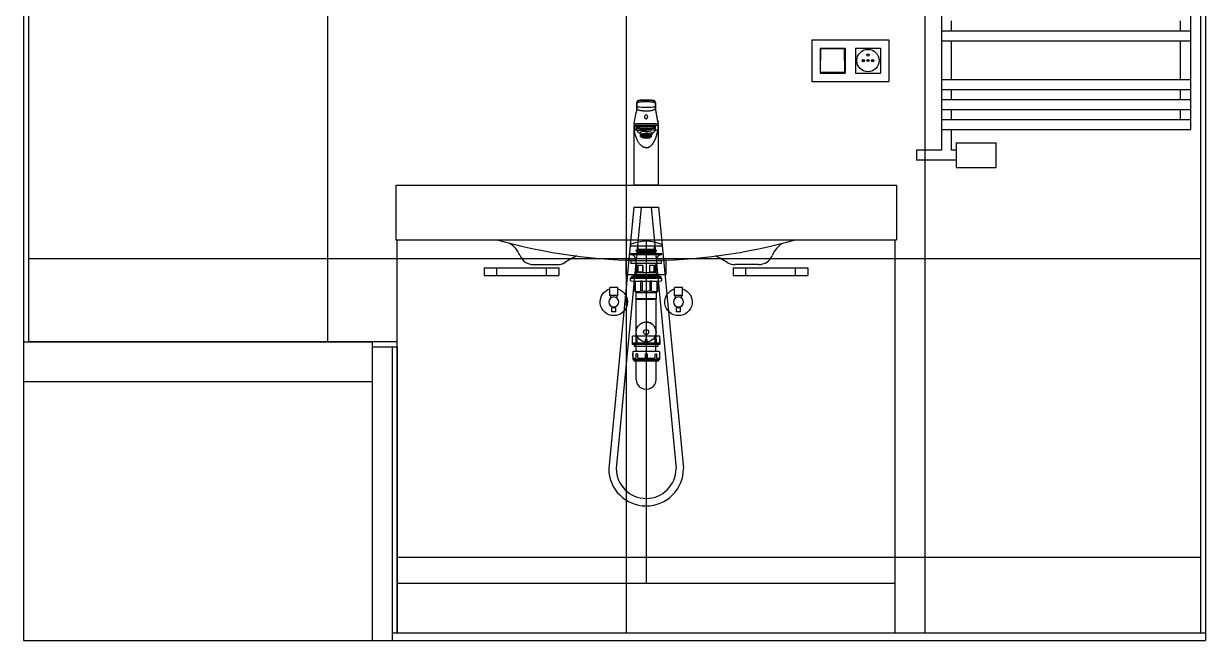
# Model space of a CAD drawing. Header units: millimetres. Extents: x 976 to 9349, y -1578 to 2211.
# Drawn here: x 2321.8 to 2559.1, y 904.9 to 1028.8 of the extents above; entities that cross this region are included whole.
import ezdxf

# ---------------------------------------------------------------- set-up
doc = ezdxf.new("R2010")
doc.units = ezdxf.units.MM
for name, color, linetype in [('Elektryka - obudowy', 174, 'Continuous'), ('Grzejniki', 12, 'Continuous'), ('Inst - odpływ', 35, 'Continuous'), ('Inst - woda', 220, 'Continuous'), ('Meble', 42, 'Continuous'), ('Meble wnętrze', 52, 'Continuous'), ('Płytki', 254, 'Continuous'), ('Wbudowane', 175, 'Continuous'), ('Ściany', 7, 'Continuous')]:
    doc.layers.add(name, color=color, linetype=linetype)

# ---------------------------------------------------------------- blocks, each defined once
blk = doc.blocks.new('Z$W@#24350')
for p, q in [((5, 125), (5, 3.5)), ((55, 125), (55, 7.68)), ((7, 27.5), (7, 29.5)), ((53, 27.5), (53, 29.5)), ((5, 27.5), (55, 27.5)), ((5, 25.5), (55, 25.5)), ((7, 17.68), (7, 25.5)), ((53, 17.68), (53, 25.5)), ((5, 17.68), (55, 17.68)), ((5, 17.68), (55, 17.68)), ((5, 15.68), (55, 15.68)), ((7, 13.68), (7, 15.68)), ((53, 13.68), (53, 15.68)), ((5, 13.68), (55, 13.68)), ((5, 11.68), (55, 11.68)), ((5, 9.68), (55, 9.68)), ((7, 9.68), (7, 11.68)), ((53, 9.68), (53, 11.68)), ((5, 7.68), (55, 7.68)), ((7, 3.5), (7, 7.68)), ((7.96, 5), (15.96, 5)), ((7.96, 5), (7.96, 0)), ((15.96, 0), (15.96, 5)), ((0, 3.5), (0, 1.5)), ((5, 3.5), (0, 3.5)), ((7.96, 3.5), (7, 3.5)), ((7.96, 1.5), (0, 1.5)), ((7.96, 0), (15.96, 0)), ((7.96, 0), (15.96, 0))]:
    blk.add_line(p, q)
blk = doc.blocks.new('Z$W@#2421')
for p, q in [((0, 257.2), (0, 0)), ((237.3, 257.2), (237.3, 0)), ((0, 0), (237.3, 0))]:
    blk.add_line(p, q)
blk = doc.blocks.new('Z$W@#25874')
for p, q in [((0, 18), (0, 7)), ((0, 18), (100.5, 18)), ((100.5, 18), (100.5, 7)), ((0, 7), (100.5, 7)), ((50.05, 7), (50.45, 7)), ((46.25, 0), (46.25, 2.93)), ((54.25, 0), (54.25, 2.93)), ((27.67, 2), (32.38, 2)), ((46.25, 0), (54.25, 0)), ((72.83, 2), (68.12, 2))]:
    blk.add_line(p, q)
for centre, radius, start, end in [((50.25, 113.46), 110.61, 254.2627, 285.7373), ((20.25, 2), 5, 22.0243, 59.8717), ((80.25, 2), 5, 120.1283, 157.9757), ((27.67, 5), 3, 202.0243, 270), ((32.38, 5), 3, 270, 301.4397), ((50.15, -24.06), 31.06, 116.4959, 121.4397), ((50.35, -24.06), 31.06, 58.5603, 63.5041), ((68.12, 5), 3, 238.5603, 270), ((72.83, 5), 3, 270, 337.9757)]:
    blk.add_arc(centre, radius, start, end)
blk = doc.blocks.new('Z$W@#29170')
for p, q in [((0, 0), (0, 79)), ((0, 79), (100, 79)), ((50, 79), (50, 10)), ((100, 0), (100, 79)), ((17.5, 73.35), (32.5, 73.35)), ((17.5, 73.35), (17.5, 71.85)), ((17.5, 71.85), (32.5, 71.85)), ((20, 71.85), (20, 73.35)), ((30, 71.85), (30, 73.35)), ((32.5, 73.35), (32.5, 71.85)), ((67.5, 73.35), (82.5, 73.35)), ((67.5, 73.35), (67.5, 71.85)), ((67.5, 71.85), (82.5, 71.85)), ((70, 71.85), (70, 73.35)), ((80, 71.85), (80, 73.35)), ((82.5, 73.35), (82.5, 71.85)), ((0, 10), (100, 10)), ((0, 0), (100, 0))]:
    blk.add_line(p, q)
blk = doc.blocks.new('Z$W@#29424')
h = blk.add_hatch(color=256)
h.paths.add_polyline_path([(1.54, 2.25, 1), (1.06, 2.25, 1)])
h.paths.add_polyline_path([(3.44, 2.25, 1), (2.96, 2.25, 1)])
for centre, radius in [((2.25, 2.25), 2.25), ((1.3, 2.25), 0.24), ((2.25, 3.37), 0.24), ((3.2, 2.25), 0.24)]:
    blk.add_circle(centre, radius)
blk = doc.blocks.new('Z$W@#18702')
for p, q in [((0, 8.4), (15.5, 8.4)), ((0, 8.4), (0, 0)), ((15.5, 8.4), (15.5, 0)), ((1.7, 6.7), (1.7, 1.7)), ((1.7, 6.7), (6.7, 6.7)), ((1.7, 6.7), (1.7, 1.7)), ((1.7, 6.7), (6.7, 6.7)), ((1.75, 1.75), (1.8, 6.65)), ((1.8, 6.65), (6.6, 6.65)), ((6.65, 1.75), (6.6, 6.65)), ((6.7, 6.7), (6.7, 1.7)), ((6.7, 6.7), (6.7, 1.7)), ((8.8, 6.7), (8.8, 1.7)), ((8.8, 6.7), (13.8, 6.7)), ((13.8, 6.7), (13.8, 1.7)), ((11.1, 4.18), (11.5, 4.22)), ((11.28, 4.4), (11.32, 4)), ((0, 0), (15.5, 0)), ((1.7, 1.7), (6.7, 1.7)), ((1.7, 1.7), (6.7, 1.7)), ((1.75, 1.85), (6.65, 1.85)), ((1.75, 1.75), (6.65, 1.75)), ((8.8, 1.7), (13.8, 1.7))]:
    blk.add_line(p, q)
blk.add_circle((11.3, 4.2), 0.2)
blk.add_blockref('Z$W@#29424', (9.05, 1.95))
blk = doc.blocks.new('Z$W@#20518')
for p, q in [((0.64, 16.51), (0.68, 16.77)), ((0.69, 16.79), (0.65, 16.53)), ((4.35, 16.53), (4.31, 16.79)), ((4.36, 16.51), (4.32, 16.77)), ((0.64, 16.5), (0.64, 16.5)), ((4.36, 16.5), (4.36, 16.5)), ((4.95, 12.5), (4.38, 15.41)), ((0, 11.95), (0, 11.95)), ((0, 11.95), (0, 11)), ((0.02, 11.99), (0.02, 11.99)), ((0.1, 12.25), (0.14, 12.25)), ((0.14, 11.95), (0.14, 11)), ((0.19, 12), (0.64, 12)), ((0.59, 11.02), (0.59, 11.95)), ((0.59, 11.95), (0.59, 11.95)), ((2.5, 11.95), (0.59, 11.95)), ((0.64, 12), (4.36, 12)), ((4.41, 11.95), (2.5, 11.95)), ((4.36, 12), (4.81, 12)), ((4.41, 11.95), (4.41, 11.95)), ((4.41, 11.02), (4.41, 11.95)), ((4.86, 12.25), (4.9, 12.25)), ((4.86, 11.95), (4.86, 11)), ((4.99, 11.98), (4.99, 11.98)), ((5, 11.95), (5, 11.95)), ((5, 11), (5, 11.95)), ((0, 11), (0, 0)), ((4.41, 11.74), (0.59, 11.74)), ((0.59, 11.54), (0.93, 11.54)), ((0.59, 11.45), (0.89, 11.45)), ((1.9, 11.4), (0.59, 11.4)), ((1.81, 11.38), (0.59, 11.38)), ((1.31, 10.52), (1.31, 10.24)), ((1.47, 11.14), (1.4, 11.08)), ((1.4, 10.09), (1.4, 10.37)), ((1.4, 10.07), (1.4, 10.09)), ((1.4, 9.73), (1.4, 10.07)), ((1.6, 10.01), (1.6, 9.81)), ((1.87, 9.83), (1.65, 9.83)), ((1.87, 9.82), (1.65, 9.82)), ((1.65, 9.59), (1.73, 9.56)), ((1.9, 9.89), (1.68, 9.91)), ((1.89, 9.88), (1.68, 9.9)), ((1.68, 9.75), (1.68, 9.82)), ((1.88, 9.77), (1.68, 9.75)), ((1.89, 9.76), (1.68, 9.74)), ((1.95, 9.94), (1.76, 9.98)), ((1.76, 9.67), (1.76, 9.75)), ((1.93, 9.71), (1.76, 9.67)), ((1.96, 9.95), (1.77, 9.99)), ((1.94, 9.7), (1.77, 9.66)), ((1.87, 9.83), (1.87, 9.88)), ((1.87, 9.83), (1.87, 9.81)), ((1.89, 9.6), (1.89, 9.69)), ((2.03, 9.65), (1.89, 9.6)), ((2.05, 9.99), (1.9, 10.04)), ((1.9, 9.89), (1.9, 9.95)), ((2.04, 9.65), (1.91, 9.6)), ((2.06, 9.99), (1.92, 10.05)), ((1.96, 9.95), (1.96, 10.02)), ((2.23, 9.83), (1.98, 9.83)), ((2.22, 9.82), (1.98, 9.82)), ((2.04, 9.82), (2.04, 9.73)), ((2.24, 9.78), (2.04, 9.73)), ((2.25, 9.76), (2.05, 9.72)), ((2.06, 9.99), (2.06, 10.09)), ((2.25, 9.87), (2.06, 9.91)), ((2.07, 9.55), (2.07, 9.64)), ((2.16, 9.61), (2.07, 9.55)), ((2.18, 10.03), (2.08, 10.09)), ((2.27, 9.88), (2.08, 9.92)), ((2.17, 9.61), (2.08, 9.55)), ((2.2, 10.03), (2.1, 10.1)), ((2.2, 10.03), (2.2, 10.11)), ((2.22, 9.83), (2.22, 9.81)), ((2.22, 9.76), (2.22, 9.66)), ((2.33, 9.73), (2.22, 9.66)), ((2.23, 9.88), (2.23, 9.83)), ((2.35, 9.91), (2.24, 9.98)), ((2.36, 9.72), (2.25, 9.65)), ((2.38, 9.92), (2.27, 9.98)), ((2.27, 9.96), (2.27, 9.88)), ((2.27, 9.52), (2.27, 9.59)), ((2.32, 9.58), (2.27, 9.52)), ((2.33, 10.05), (2.28, 10.12)), ((2.34, 9.58), (2.29, 9.52)), ((2.35, 10.05), (2.3, 10.12)), ((2.35, 10.05), (2.35, 10.13)), ((2.36, 9.87), (2.45, 9.85)), ((2.38, 10), (2.38, 9.92)), ((2.41, 9.88), (2.47, 9.86)), ((2.45, 9.85), (2.45, 9.83)), ((2.47, 9.86), (2.47, 9.89)), ((2.47, 9.77), (2.47, 9.81)), ((2.48, 9.93), (2.48, 10)), ((2.48, 9.7), (2.48, 9.63)), ((2.49, 10.06), (2.49, 10.13)), ((2.49, 9.57), (2.49, 9.51)), ((2.51, 10.06), (2.51, 10.13)), ((2.51, 9.57), (2.51, 9.51)), ((2.52, 9.93), (2.52, 10)), ((2.52, 9.77), (2.52, 9.81)), ((2.52, 9.7), (2.52, 9.63)), ((2.53, 9.86), (2.53, 9.89)), ((2.59, 9.88), (2.53, 9.86)), ((2.64, 9.87), (2.55, 9.85)), ((2.55, 9.83), (2.55, 9.85)), ((2.62, 10), (2.62, 9.92)), ((2.62, 9.92), (2.72, 9.98)), ((2.64, 9.72), (2.75, 9.65)), ((2.65, 10.05), (2.65, 10.13)), ((2.65, 10.05), (2.7, 10.12)), ((2.65, 9.91), (2.76, 9.98)), ((2.66, 9.58), (2.71, 9.52)), ((2.67, 10.05), (2.72, 10.12)), ((2.67, 9.73), (2.78, 9.66)), ((2.68, 9.58), (2.73, 9.52)), ((2.73, 9.96), (2.73, 9.88)), ((2.73, 9.88), (2.92, 9.92)), ((2.73, 9.52), (2.73, 9.59)), ((2.75, 9.87), (2.94, 9.91)), ((2.75, 9.76), (2.95, 9.72)), ((2.76, 9.78), (2.96, 9.73)), ((2.77, 9.88), (2.77, 9.83)), ((2.77, 9.83), (3.02, 9.83)), ((2.77, 9.81), (2.77, 9.83)), ((2.77, 9.82), (3.02, 9.82)), ((2.78, 9.76), (2.78, 9.66)), ((2.8, 10.03), (2.8, 10.11)), ((2.8, 10.03), (2.9, 10.1)), ((2.82, 10.03), (2.92, 10.09)), ((2.82, 9.61), (2.92, 9.55)), ((2.84, 9.61), (2.93, 9.55)), ((2.93, 9.99), (2.93, 10.09)), ((2.93, 9.99), (3.08, 10.05)), ((2.93, 9.55), (2.93, 9.64)), ((2.95, 9.99), (3.1, 10.04)), ((2.96, 9.82), (2.96, 9.73)), ((2.96, 9.65), (3.09, 9.6)), ((2.97, 9.65), (3.11, 9.6)), ((3.04, 9.95), (3.04, 10.02)), ((3.04, 9.95), (3.23, 9.99)), ((3.05, 9.94), (3.24, 9.98)), ((3.06, 9.7), (3.23, 9.66)), ((3.07, 9.71), (3.24, 9.67)), ((4.41, 11.4), (3.1, 11.4)), ((3.1, 9.89), (3.1, 9.95)), ((3.1, 9.89), (3.32, 9.91)), ((3.11, 9.88), (3.32, 9.9)), ((3.11, 9.76), (3.32, 9.74)), ((3.11, 9.6), (3.11, 9.69)), ((3.12, 9.83), (3.12, 9.88)), ((3.12, 9.83), (3.35, 9.83)), ((3.12, 9.81), (3.12, 9.83)), ((3.12, 9.82), (3.35, 9.82)), ((3.12, 9.77), (3.32, 9.75)), ((4.41, 11.38), (3.19, 11.38)), ((3.24, 9.67), (3.24, 9.75)), ((3.27, 9.56), (3.35, 9.59)), ((3.32, 9.75), (3.32, 9.82)), ((3.4, 9.81), (3.4, 10.01)), ((3.6, 11.08), (3.53, 11.14)), ((3.6, 10.09), (3.6, 10.37)), ((3.6, 10.07), (3.6, 10.09)), ((3.6, 9.73), (3.6, 10.07)), ((3.69, 10.24), (3.69, 10.52)), ((3.92, 11.63), (3.95, 11.62)), ((4.07, 11.54), (4.41, 11.54)), ((4.11, 11.45), (4.41, 11.45)), ((5, 0), (5, 11)), ((5, 0), (0, 0))]:
    blk.add_line(p, q)
for centre, radius, start, end in [((-7.98, 15.95), 8.62, 356.5795, 358.6095), ((0.44, 15.44), 0.183, 347.1801, 359.8156), ((-80.5, 16.89), 81.15, 359.1901, 359.7284), ((0.69, 16.5), 0.0495, 171.0221, 179.4698), ((-196.29, 17.87), 196.98, 359.3672, 359.589), ((2.5, 50.92), 35.27, 267.0452, 270.0066), ((2.5, 50.95), 35.3, 269.9945, 272.9537), ((200.46, 17.8), 196.15, 180.394, 180.6168), ((4.31, 16.5), 0.0495, 0.7416, 8.978), ((190.15, 17.78), 185.79, 180.3933, 180.6284), ((12.23, 15.91), 7.87, 181.2674, 183.5083), ((4.61, 15.44), 0.235, 180.3966, 192.3432), ((0.05, 11.95), 0.0459, 106.5926, 184.5187), ((0.66, 12.38), 0.618, 167.9971, 176.8535), ((0.55, 12.37), 0.511, 175.5338, 184.209), ((2.5, 11.36), 2.45, 158.5015, 164.8573), ((0.19, 11.95), 0.0485, 91.869, 181.7561), ((2.5, 11.36), 2.45, 15.1427, 21.4985), ((4.88, 8.04), 3.96, 88.9415, 90.9118), ((4.81, 11.95), 0.049, 358.7771, 87.5479), ((4.35, 12.38), 0.615, 3.2103, 11.9569), ((4.95, 11.95), 0.0498, 69.8781, 89.9914), ((4.45, 12.37), 0.508, 355.8532, 4.7737), ((4.95, 11.95), 0.046, 355.5708, 73.4198), ((0.28, -47.32), 58.32, 89.823, 90.138), ((0.51, 11), 0.0484, 181.906, 193.6818), ((1.32, -167.23), 178.25, 89.6193, 90.233), ((1.15, 469.98), 458.99, 269.9307, 270.1679), ((2.5, 12.32), 2.32, 215.0915, 218.1672), ((0.61, 11.48), 0.1, 270, 311.4096), ((2.5, 12.32), 2.32, 218.1672, 220.098), ((2.5, 12.32), 2.32, 220.098, 222.7031), ((2.5, 12.32), 2.32, 222.7031, 232.7215), ((1.09, 11.43), 0.2, 93, 178.1439), ((1.09, 11.43), 0.2, 177.6713, 179.9994), ((1.09, 11.17), 0.2, 180, 194.1616), ((1.09, 11.17), 0.2, 180.1819, 180.6505), ((1.09, 11.17), 0.2, 192.8648, 194.4052), ((2.5, 12.32), 2.32, 232.7215, 239.0421), ((1.77, 9.83), 0.119, 178.2011, 181.7989), ((1.96, 9.83), 0.0878, 177.554, 180), ((2.5, 9.2), 0.733, 88.6316, 91.3684), ((2.5, 11.03), 1.4, 269.2842, 270.7158), ((2.5, 8.39), 1.67, 89.6565, 90.3435), ((2.5, 11.78), 2.27, 269.7475, 270.2525), ((3.57, -81.23), 92.25, 89.4809, 90.6667), ((3.04, 9.83), 0.0878, 0, 2.446), ((3.23, 9.83), 0.119, 358.2011, 1.7989), ((2.5, 12.32), 2.32, 300.9571, 305.2578), ((2.5, 12.32), 2.32, 305.2578, 307.278), ((2.5, 12.32), 2.32, 307.278, 317.2965), ((3.91, 11.43), 0.2, 1.8561, 87), ((3.91, 11.17), 0.2, 320.6652, 360), ((3.91, 11.43), 0.2, 359.9904, 2.3287), ((2.5, 12.32), 2.32, 317.2965, 319.9523), ((2.5, 12.32), 2.32, 319.9523, 321.7065), ((4.38, 11.48), 0.1, 228.5904, 270), ((2.5, 12.32), 2.32, 321.7065, 324.9085), ((4.36, 11.02), 0.0484, 324.8089, 0.3249), ((4.37, 11.01), 0.0415, 326.9045, 355.9878), ((4.49, 11), 0.049, 346.3516, 358.037), ((4.76, -276.88), 287.88, 89.981, 90.0448)]:
    blk.add_arc(centre, radius, start, end)
for centre, major_axis, ratio, start_param, end_param in [((0.05, 11.95), (0.0353, -0.0355), 0.997523, 2.36032, 2.673084), ((2.5, 12.24), (-2.43, 0), 0.026177, 3.381498, 6.04328), ((2.5, 13.73), (0, -0.372), 0.900028, 1.570796, 4.712389), ((4.95, 11.95), (-0.0353, -0.0356), 0.994209, 3.612256, 3.92506), ((2.5, 9.6), (1.18, -0.7), 0.283658, 2.906058, 3.71371), ((2.5, 10.9), (-1.2, 0), 0.374607, 3.410231, 6.014782), ((2.5, 11.07), (1.15, 0), 0.374607, 3.141593, 3.216053), ((2.5, 11.04), (1.12, 0), 0.374607, 0.032033, 3.10956), ((2.5, 9.91), (-1.19, 0), 0.374607, 3.545419, 5.879359), ((2.5, 9.9), (1.19, 0), 0.374607, 3.530354, 3.916702), ((2.5, 9.84), (-1.07, 0), 0.374607, 0, 4.240349), ((2.5, 9.84), (-1.07, 0), 0.374607, 5.195623, 6.283185), ((2.5, 10.97), (1.12, 0), 0.374607, 0.415914, 2.725679), ((2.5, 10.78), (-1.2, 0), 0.374607, 3.710852, 5.713971), ((2.5, 9.84), (-1.08, 0), 0.374607, 0.388292, 2.765558), ((2.5, 10.09), (-0.939, 0), 0.374607, 0.258502, 0.287956), ((2.5, 9.83), (-0.85, 0), 0.374607, 6.033151, 6.27142), ((2.5, 9.83), (-0.85, 0), 0.374607, 0.011765, 0.250034), ((2.5, 10.73), (1.12, 0), 0.374607, 0.738329, 2.403507), ((2.5, 9.83), (-0.85, 0), 0.374607, -0.38943, -0.273564), ((2.5, 9.83), (-0.85, 0), 0.374607, -0.273564, -0.250034), ((2.5, 9.83), (-0.85, 0), 0.374607, 0.250034, 0.273564), ((2.5, 9.83), (-0.85, 0), 0.374607, 0.273564, 0.511834), ((2.5, 9.83), (-0.85, 0), 0.374607, 0.511834, 0.535364), ((2.5, 9.83), (-0.85, 0), 0.374607, 0.535364, 0.773633), ((2.5, 10.65), (1.2, 0), 0.374607, 0.951584, 2.188942), ((2.5, 9.83), (-0.625, 0), 0.374607, -0.2778, -0.245799), ((2.5, 9.83), (-0.85, 0), 0.374607, 0.773633, 0.797163), ((2.5, 10.63), (-1.19, 0), 0.374607, 4.196659, 5.226976), ((2.5, 9.83), (-0.85, 0), 0.374607, 0.797163, 1.035433), ((2.5, 9.83), (-0.625, 0), 0.374607, -0.539599, -0.507598), ((2.5, 9.84), (-1.07, 0), 0.374607, 4.240349, 5.195623), ((2.5, 9.83), (-0.525, 0), 0.374607, 0.490259, 0.556938), ((2.5, 9.83), (-0.625, 0), 0.374607, -0.801399, -0.769397), ((2.5, 9.83), (-0.85, 0), 0.374607, 1.035433, 1.058963), ((2.5, 9.83), (-0.85, 0), 0.374607, 1.058963, 1.297232), ((2.5, 9.83), (-0.625, 0), 0.374607, -1.063198, -1.031197), ((2.5, 9.83), (0.275, 0), 0.374607, 3.077913, 3.141593), ((2.5, 9.83), (-0.525, 0), 0.374607, 1.013858, 1.080537), ((2.5, 9.83), (-0.275, 0), 0.374607, -0.587278, -0.459919), ((2.5, 9.83), (-0.85, 0), 0.374607, 1.297232, 1.320762), ((2.5, 9.83), (-0.85, 0), 0.374607, 1.320762, 1.559031), ((2.5, 9.83), (-0.625, 0), 0.374607, -1.324998, -1.292996), ((2.5, 9.83), (-0.275, 0), 0.374607, -1.110877, -0.983518), ((2.5, 9.85), (-0.052, 0), 0.374607, 5.257664, 6.261509), ((2.5, 9.85), (-0.215, 0), 0.374607, 1.454254, 1.687339), ((2.5, 9.83), (0.85, 0), 0.374607, 4.724154, 4.962423), ((2.5, 9.85), (0.052, 0), 0.374607, 0.021676, 1.025521), ((2.5, 9.83), (0.275, 0), 0.374607, 0.983518, 1.110877), ((2.5, 9.83), (0.625, 0), 0.374607, 1.292996, 1.324998), ((2.5, 9.83), (0.85, 0), 0.374607, -1.320762, -1.297232), ((2.5, 9.83), (0.275, 0), 0.374607, 0.459919, 0.587278), ((2.5, 9.83), (0.85, 0), 0.374607, -1.297232, -1.058963), ((2.5, 9.83), (0.525, 0), 0.374607, -1.080537, -1.013858), ((2.5, 9.83), (-0.275, 0), 0.374607, 3.141593, 3.205272), ((2.5, 9.83), (0.625, 0), 0.374607, 1.031197, 1.063198), ((2.5, 9.83), (0.85, 0), 0.374607, -1.058963, -1.035433), ((2.5, 9.83), (0.625, 0), 0.374607, 0.769397, 0.801399), ((2.5, 9.83), (0.85, 0), 0.374607, -1.035433, -0.797163), ((2.5, 9.83), (0.525, 0), 0.374607, -0.556938, -0.490259), ((2.5, 9.83), (0.625, 0), 0.374607, 0.507598, 0.539599), ((2.5, 9.83), (0.85, 0), 0.374607, -0.797163, -0.773633), ((2.5, 9.83), (0.625, 0), 0.374607, 0.245799, 0.2778), ((2.5, 9.83), (0.85, 0), 0.374607, -0.773633, -0.535364), ((2.5, 9.83), (0.85, 0), 0.374607, -0.535364, -0.511834), ((2.5, 9.83), (0.85, 0), 0.374607, -0.511834, -0.273564), ((2.5, 9.83), (0.85, 0), 0.374607, 0.273564, 0.38943), ((2.5, 9.83), (0.85, 0), 0.374607, 0.250034, 0.273564), ((2.5, 9.83), (0.85, 0), 0.374607, 0.011765, 0.250034), ((2.5, 9.83), (0.85, 0), 0.374607, 6.033151, 6.27142), ((2.5, 9.83), (0.85, 0), 0.374607, -0.273564, -0.250034), ((2.5, 9.9), (1.19, 0), 0.374607, -0.775109, -0.388761), ((2.5, 10.09), (0.939, 0), 0.374607, -0.287956, -0.258434), ((2.5, 9.6), (-1.18, -0.7), 0.283658, 2.569475, 3.377127), ((2.5, 11.07), (1.15, 0), 0.374607, 6.208725, 6.283185)]:
    blk.add_ellipse(centre, major_axis=major_axis, ratio=ratio, start_param=start_param, end_param=end_param)
for centre, major_axis in [((2.5, 9.84), (-1.01, 0)), ((2.5, 9.81), (0.9, 0)), ((2.5, 9.81), (-0.87, 0)), ((2.5, 9.81), (0.625, 0)), ((2.5, 9.81), (-0.525, 0)), ((2.5, 9.81), (-0.275, 0)), ((2.5, 9.81), (-0.215, 0)), ((2.5, 9.83), (-0.052, 0))]:
    blk.add_ellipse(centre, major_axis=major_axis, ratio=0.374607)
for points, degree, knots in [([(0.64, 16.51), (0.64, 16.55), (0.69, 16.58), (0.83, 16.63), (0.89, 16.64), (1.02, 16.67), (1.1, 16.69), (1.36, 16.73), (1.57, 16.75), (2.01, 16.77), (2.26, 16.78), (2.62, 16.78), (2.74, 16.78), (2.98, 16.77), (3.1, 16.77), (3.32, 16.75), (3.43, 16.74), (3.63, 16.72), (3.73, 16.71), (3.9, 16.69), (3.98, 16.67), (4.11, 16.64), (4.17, 16.63), (4.26, 16.59), (4.3, 16.58), (4.34, 16.55), (4.36, 16.53), (4.36, 16.51)], 3, [0.0026707, 0.0026707, 0.0026707, 0.0026707, 0.125, 0.125, 0.1875, 0.1875, 0.25, 0.25, 0.375, 0.375, 0.5, 0.5, 0.5625, 0.5625, 0.625, 0.625, 0.6875, 0.6875, 0.75, 0.75, 0.8125, 0.8125, 0.875, 0.875, 0.9375, 0.9375, 0.9973776, 0.9973776, 0.9973776, 0.9973776]), ([(1.81, 17.06), (1.8, 17.06), (1.76, 17.06), (1.7, 17.05), (1.62, 17.05), (1.55, 17.04), (1.48, 17.03), (1.41, 17.02), (1.34, 17.02), (1.28, 17.01), (1.22, 17), (1.16, 16.99), (1.1, 16.98), (1.05, 16.97), (1, 16.96), (0.95, 16.95), (0.91, 16.93), (0.87, 16.92), (0.83, 16.91), (0.8, 16.9), (0.77, 16.88), (0.75, 16.86), (0.72, 16.85), (0.71, 16.83), (0.7, 16.81), (0.69, 16.8), (0.69, 16.79), (0.68, 16.78), (0.68, 16.78), (0.68, 16.78)], 3, [0, 0, 0, 0, 0.019076, 0.060416, 0.10155, 0.142446, 0.183195, 0.224092, 0.265275, 0.306719, 0.348394, 0.390267, 0.432304, 0.474474, 0.51675, 0.559119, 0.601583, 0.644171, 0.686951, 0.730026, 0.77313, 0.817599, 0.862942, 0.900184, 0.932697, 0.961898, 0.9761, 0.988545, 1, 1, 1, 1]), ([(4.32, 16.46), (4.32, 16.47), (4.3, 16.49), (4.26, 16.52), (4.22, 16.54), (4.13, 16.57), (4.08, 16.59), (3.94, 16.62), (3.87, 16.63), (3.62, 16.67), (3.41, 16.69), (2.98, 16.72), (2.74, 16.72), (2.38, 16.72), (2.26, 16.72), (2.03, 16.72), (1.92, 16.71), (1.7, 16.7), (1.59, 16.69), (1.39, 16.67), (1.3, 16.66), (1.13, 16.63), (1.06, 16.62), (0.93, 16.59), (0.87, 16.57), (0.78, 16.54), (0.74, 16.52), (0.7, 16.49), (0.68, 16.47), (0.68, 16.46)], 3, [0, 0, 0, 0, 0.0625, 0.0625, 0.125, 0.125, 0.1875, 0.1875, 0.25, 0.25, 0.375, 0.375, 0.5, 0.5, 0.5625, 0.5625, 0.625, 0.625, 0.6875, 0.6875, 0.75, 0.75, 0.8125, 0.8125, 0.875, 0.875, 0.9375, 0.9375, 1, 1, 1, 1]), ([(4.32, 16.77), (4.31, 16.79), (4.3, 16.81), (4.26, 16.84), (4.22, 16.86), (4.13, 16.89), (4.07, 16.91), (3.94, 16.94), (3.86, 16.95), (3.61, 16.99), (3.41, 17), (2.98, 17.03), (2.74, 17.04), (2.38, 17.04), (2.26, 17.03), (2.03, 17.03), (1.92, 17.02), (1.7, 17.01), (1.59, 17), (1.4, 16.98), (1.3, 16.97), (1.05, 16.94), (0.92, 16.91), (0.75, 16.85), (0.7, 16.82), (0.69, 16.79)], 3, [0, 0, 0, 0, 0.0625, 0.0625, 0.125, 0.125, 0.1875, 0.1875, 0.25, 0.25, 0.375, 0.375, 0.5, 0.5, 0.5625, 0.5625, 0.625, 0.625, 0.6875, 0.6875, 0.75, 0.75, 0.875, 0.875, 0.981561, 0.981561, 0.981561, 0.981561]), ([(1.81, 17.06), (1.82, 17.06), (1.82, 17.06), (2.04, 17.07), (2.27, 17.08), (2.61, 17.08), (2.73, 17.08), (2.96, 17.07), (3.07, 17.07), (3.26, 17.05), (3.34, 17.05), (3.41, 17.04)], 3, [0.3731924, 0.3731924, 0.3731924, 0.3731924, 0.375, 0.375, 0.5, 0.5, 0.5625, 0.5625, 0.625, 0.625, 0.673548, 0.673548, 0.673548, 0.673548]), ([(4.32, 16.78), (4.32, 16.78), (4.31, 16.78), (4.31, 16.8), (4.3, 16.82), (4.29, 16.84), (4.27, 16.85), (4.25, 16.87), (4.22, 16.88), (4.19, 16.9), (4.16, 16.91), (4.12, 16.93), (4.08, 16.94), (4.03, 16.95), (3.99, 16.96), (3.94, 16.97), (3.88, 16.98), (3.83, 16.99), (3.77, 17), (3.7, 17.01), (3.64, 17.02), (3.57, 17.03), (3.5, 17.03), (3.45, 17.04), (3.42, 17.04), (3.42, 17.04)], 3, [0, 0, 0, 0, 0.0064, 0.04567, 0.08734, 0.127735, 0.168341, 0.214115, 0.264534, 0.316313, 0.367396, 0.417718, 0.467439, 0.516678, 0.5655, 0.613923, 0.661943, 0.709541, 0.756694, 0.803395, 0.850158, 0.897052, 0.944238, 0.991672, 1, 1, 1, 1]), ([(0.68, 15.69), (0.68, 15.64), (0.66, 15.59), (0.63, 15.5), (0.62, 15.47), (0.62, 15.43)], 3, [0, 0, 0, 0, 0.5, 0.5, 0.9501233, 0.9501233, 0.9501233, 0.9501233]), ([(0.62, 15.36), (0.62, 15.36), (0.62, 15.38), (0.62, 15.39), (0.62, 15.4)], 3, [0.93253152, 0.93253152, 0.93253152, 0.93253152, 0.94179482, 0.97733394, 0.97733394, 0.97733394, 0.97733394]), ([(2.5, 14.83), (2.5, 14.83), (2.48, 14.83), (2.34, 14.83), (2.13, 14.84), (1.88, 14.86), (1.7, 14.88), (1.52, 14.91), (1.31, 14.95), (1.07, 15.02), (0.85, 15.11), (0.72, 15.2), (0.66, 15.27), (0.63, 15.31), (0.62, 15.35), (0.62, 15.36)], 3, [0, 0, 0, 0, 0.0001601, 0.013885, 0.1383322, 0.2007896, 0.2632471, 0.3259081, 0.388569, 0.5140823, 0.6397244, 0.7652065, 0.8244941, 0.8832568, 0.9325315, 0.9325315, 0.9325315, 0.9325315]), ([(4.38, 15.42), (4.38, 15.42), (4.39, 15.38), (4.37, 15.32), (4.32, 15.24), (4.25, 15.17), (4.11, 15.09), (3.91, 15.02), (3.72, 14.96), (3.52, 14.92), (3.29, 14.88), (3.04, 14.86), (2.85, 14.84), (2.69, 14.84), (2.58, 14.83), (2.53, 14.83), (2.5, 14.83)], 3, [0, 0, 0, 0, 0.013688, 0.13744, 0.199859, 0.262484, 0.387994, 0.513659, 0.576516, 0.63929, 0.764355, 0.826785, 0.889216, 0.95154, 0.975767, 1, 1, 1, 1]), ([(4.38, 15.42), (4.38, 15.43), (4.38, 15.44), (4.37, 15.46), (4.37, 15.47), (4.37, 15.5), (4.36, 15.52), (4.34, 15.57), (4.34, 15.59), (4.33, 15.64), (4.32, 15.67), (4.32, 15.69)], 3, [0, 0, 0, 0, 0.125, 0.125, 0.25, 0.25, 0.5, 0.5, 0.75, 0.75, 1, 1, 1, 1]), ([(0.04, 12.33), (0.04, 12.32), (0.04, 12.31), (0.04, 12.29), (0.05, 12.28), (0.06, 12.27), (0.07, 12.26), (0.08, 12.25), (0.09, 12.25), (0.1, 12.25), (0.1, 12.25)], 3, [0, 0, 0, 0, 0.125485, 0.332541, 0.485528, 0.616498, 0.73763, 0.867428, 0.99162, 1, 1, 1, 1]), ([(0.05, 12), (0.05, 12), (0.06, 12), (0.07, 12), (0.08, 12), (0.12, 12), (0.19, 12)], 2, [0, 0, 0, 0.25, 0.25, 0.5, 0.5, 1, 1, 1]), ([(0.59, 11.95), (0.59, 11.96), (0.6, 11.98), (0.61, 11.99), (0.63, 12), (0.64, 12)], 3, [0, 0, 0, 0, 0.5, 0.5, 1, 1, 1, 1]), ([(2.17, 13.73), (2.17, 13.72), (2.17, 13.72), (2.18, 13.64), (2.2, 13.56), (2.23, 13.5)], 3, [0.2436404, 0.2436404, 0.2436404, 0.2436404, 0.25, 0.25, 0.3522261, 0.3522261, 0.3522261, 0.3522261]), ([(2.23, 13.5), (2.24, 13.48), (2.25, 13.47), (2.29, 13.42), (2.32, 13.38), (2.4, 13.33), (2.45, 13.32), (2.55, 13.32), (2.6, 13.33), (2.68, 13.38), (2.71, 13.42), (2.75, 13.47), (2.76, 13.48), (2.77, 13.5)], 3, [0.3522261, 0.3522261, 0.3522261, 0.3522261, 0.375, 0.375, 0.4375, 0.4375, 0.5, 0.5, 0.5625, 0.5625, 0.625, 0.625, 0.6482126, 0.6482126, 0.6482126, 0.6482126]), ([(2.77, 13.5), (2.8, 13.56), (2.82, 13.64), (2.82, 13.72), (2.82, 13.72), (2.82, 13.73)], 3, [0.6482126, 0.6482126, 0.6482126, 0.6482126, 0.75, 0.75, 0.75622, 0.75622, 0.75622, 0.75622]), ([(4.36, 12), (4.37, 12), (4.38, 11.99), (4.4, 11.98), (4.41, 11.96), (4.41, 11.95)], 3, [0, 0, 0, 0, 0.5, 0.5, 1, 1, 1, 1]), ([(4.9, 12.25), (4.9, 12.25), (4.91, 12.25), (4.92, 12.25), (4.93, 12.26), (4.94, 12.27), (4.95, 12.28), (4.96, 12.29), (4.96, 12.31), (4.96, 12.32), (4.96, 12.33)], 3, [0, 0, 0, 0, 0.011953, 0.132539, 0.26172, 0.385903, 0.512636, 0.652945, 0.8199, 1, 1, 1, 1]), ([(2.5, 7.5), (2.47, 7.5), (2.4, 7.5), (2.3, 7.51), (2.21, 7.53), (2.11, 7.56), (2.01, 7.59), (1.86, 7.66), (1.67, 7.78), (1.45, 7.96), (1.25, 8.18), (1.02, 8.48), (0.79, 8.89), (0.62, 9.28), (0.53, 9.54), (0.47, 9.71), (0.37, 10.02), (0.27, 10.38), (0.19, 10.73), (0.16, 10.91), (0.14, 11)], 3, [0, 0, 0, 0, 0.020145, 0.040425, 0.060949, 0.081821, 0.103143, 0.125008, 0.184476, 0.249931, 0.309364, 0.374919, 0.499874, 0.624886, 0.656145, 0.687405, 0.749922, 0.874957, 0.937481, 1, 1, 1, 1]), ([(2.5, 10.77), (2.39, 10.77), (2.29, 10.77), (2.09, 10.76), (1.99, 10.75), (1.71, 10.71), (1.56, 10.67), (1.34, 10.57), (1.28, 10.51), (1.27, 10.42), (1.28, 10.39), (1.31, 10.36)], 3, [0, 0, 0, 0, 0.125, 0.125, 0.25, 0.25, 0.5, 0.5, 0.75, 0.75, 0.8691703, 0.8691703, 0.8691703, 0.8691703]), ([(2.5, 7.5), (2.6, 7.5), (2.8, 7.52), (3.03, 7.59), (3.28, 7.72), (3.54, 7.93), (3.78, 8.21), (3.96, 8.46), (4.11, 8.7), (4.24, 8.97), (4.36, 9.23), (4.46, 9.48), (4.55, 9.77), (4.64, 10.05), (4.71, 10.32), (4.77, 10.54), (4.81, 10.73), (4.84, 10.87), (4.85, 10.96), (4.86, 11)], 6, [0, 0, 0, 0, 0, 0, 0, 0.124771, 0.24198, 0.296993, 0.355535, 0.423178, 0.479877, 0.533835, 0.620794, 0.694291, 0.737046, 0.794752, 0.88218, 0.94109, 1, 1, 1, 1, 1, 1, 1]), ([(2.5, 10.77), (2.61, 10.77), (2.71, 10.77), (2.91, 10.76), (3.01, 10.75), (3.29, 10.71), (3.44, 10.67), (3.66, 10.57), (3.72, 10.51), (3.73, 10.42), (3.72, 10.39), (3.69, 10.36)], 3, [0, 0, 0, 0, 0.125, 0.125, 0.25, 0.25, 0.5, 0.5, 0.75, 0.75, 0.86917, 0.86917, 0.86917, 0.86917]), ([(4.4, 10.99), (4.4, 10.99), (4.4, 10.99), (4.4, 10.99), (4.4, 10.99), (4.4, 10.99)], 3, [0.89292728, 0.89292728, 0.89292728, 0.89292728, 0.90625, 0.90625, 0.91214376, 0.91214376, 0.91214376, 0.91214376])]:
    blk.add_open_spline(points, degree=degree, knots=knots)
for points in [[(0.62, 15.36), (0.42, 14.35), (0.23, 13.36), (0.04, 12.38)], [(0.64, 16.51), (0.64, 16.51), (0.64, 16.51), (0.64, 16.51)], [(4.36, 16.51), (4.36, 16.51), (4.36, 16.51), (4.36, 16.51)], [(4.96, 12.38), (4.77, 13.36), (4.58, 14.35), (4.38, 15.36)], [(0.14, 12.25), (0.14, 12.25), (0.14, 12.25), (0.14, 12.25)], [(4.86, 12.25), (4.86, 12.25), (4.86, 12.25), (4.86, 12.25)], [(0.6, 10.99), (0.6, 10.99), (0.6, 10.99), (0.6, 10.99)], [(0.89, 11.17), (0.89, 11.17), (0.89, 11.17), (0.89, 11.17)], [(4.06, 11.04), (4.06, 11.04), (4.06, 11.04), (4.06, 11.04)], [(4.11, 11.17), (4.11, 11.17), (4.11, 11.17), (4.11, 11.17)], [(4.41, 11.02), (4.41, 11.02), (4.41, 11.02), (4.41, 11.02)]]:
    blk.add_open_spline(points, degree=3)
blk = doc.blocks.new('Z$W@#14109')
for p, q in [((0, 10.91), (0, 10.84)), ((0.09, 10.75), (0.22, 10.73)), ((6.23, 10.73), (0.22, 10.73)), ((1.53, 9.86), (1.2, 9.83)), ((1.2, 9.73), (1.53, 9.7)), ((1.57, 9.97), (1.53, 9.86)), ((4.92, 9.86), (1.53, 9.86)), ((4.92, 9.7), (1.53, 9.7)), ((1.53, 9.7), (1.57, 9.59)), ((1.56, 10.73), (1.57, 10.71)), ((1.72, 9.5), (1.57, 9.49)), ((4.88, 10.71), (1.57, 10.71)), ((1.57, 10.71), (1.57, 10)), ((4.88, 10), (1.57, 10)), ((1.61, 9.56), (4.84, 9.56)), ((1.72, 9.56), (1.72, 9.5)), ((4.74, 9.5), (1.72, 9.5)), ((4.74, 9.5), (4.74, 9.56)), ((4.88, 9.49), (4.74, 9.5)), ((4.88, 10.71), (4.89, 10.73)), ((4.88, 10), (4.88, 10.71)), ((4.92, 9.86), (4.88, 9.97)), ((4.88, 9.59), (4.92, 9.7)), ((5.25, 9.83), (4.92, 9.86)), ((4.92, 9.7), (5.25, 9.73)), ((6.23, 10.73), (6.36, 10.75)), ((6.45, 10.84), (6.45, 10.91)), ((6.33, 9.04), (0.12, 9.04)), ((6.33, 9.04), (0.12, 9.04)), ((0.12, 9.04), (0.31, 8.96)), ((0.13, 7.84), (6.33, 7.84)), ((0.13, 7.84), (0.13, 7.24)), ((6.33, 7.24), (0.13, 7.24)), ((6.3, 9.19), (0.15, 9.19)), ((6.14, 8.96), (0.31, 8.96)), ((0.34, 8.96), (0.34, 8.94)), ((6.12, 8.94), (0.34, 8.94)), ((1.18, 7.87), (1.18, 7.84)), ((1.23, 7.24), (1.23, 5.37)), ((4.88, 9.49), (1.57, 9.49)), ((1.57, 9.49), (1.57, 9.33)), ((4.88, 9.33), (1.57, 9.33)), ((1.57, 9.33), (1.62, 9.28)), ((4.83, 9.28), (1.62, 9.28)), ((2.13, 9.28), (2.13, 9.19)), ((4.33, 9.19), (4.33, 9.28)), ((4.83, 9.28), (4.88, 9.33)), ((4.88, 9.33), (4.88, 9.49)), ((5.22, 5.37), (5.22, 7.24)), ((5.28, 7.84), (5.28, 7.87)), ((6.12, 8.94), (6.12, 8.96)), ((6.14, 8.96), (6.33, 9.04)), ((6.33, 7.24), (6.33, 7.84)), ((5.29, 5.37), (1.16, 5.37)), ((1.16, 5.37), (1.16, 4.65)), ((1.33, 6.79), (1.33, 5.55)), ((2.58, 6.79), (1.33, 6.79)), ((1.33, 5.55), (2.58, 5.55)), ((1.59, 6.79), (1.59, 5.55)), ((2.57, 6.79), (2.57, 5.55)), ((2.57, 6.79), (2.57, 5.55)), ((2.58, 5.55), (2.58, 6.79)), ((2.58, 5.55), (2.58, 6.79)), ((3.88, 6.79), (3.88, 5.55)), ((5.12, 6.79), (3.88, 6.79)), ((3.88, 5.55), (5.12, 5.55)), ((4.86, 5.55), (4.86, 6.79)), ((4.86, 6.79), (4.86, 5.55)), ((4.86, 6.74), (4.86, 5.55)), ((4.86, 6.74), (4.86, 5.55)), ((4.86, 5.55), (4.86, 6.73)), ((5.12, 5.55), (5.12, 6.79)), ((5.29, 4.65), (5.29, 5.37)), ((0.05, 4.27), (6.4, 4.27)), ((0.05, 4.27), (0.05, 3.9)), ((0.17, 3.75), (0.77, 3.64)), ((0.23, 4.5), (6.23, 4.5)), ((0.23, 4.5), (0.23, 4.27)), ((5.83, 4.65), (0.63, 4.65)), ((0.64, 3.67), (5.81, 3.67)), ((0.9, 3.67), (0.77, 3.67)), ((0.94, 1.73), (0.94, 3.47)), ((0.94, 3.47), (0.94, 3.47)), ((0.94, 3.47), (0.94, 3.47)), ((1.04, 3.47), (1.04, 1.73)), ((1.04, 3.47), (1.04, 3.47)), ((2.39, 3.67), (2.08, 3.67)), ((2.18, 1.73), (2.18, 3.47)), ((2.18, 3.47), (2.18, 3.47)), ((2.41, 3.47), (2.41, 1.73)), ((2.41, 3.47), (2.41, 3.47)), ((4.04, 1.73), (4.04, 3.47)), ((4.04, 3.47), (4.04, 3.47)), ((4.37, 3.67), (4.06, 3.67)), ((4.27, 3.47), (4.27, 1.73)), ((4.27, 3.47), (4.27, 3.47)), ((5.41, 1.73), (5.41, 3.47)), ((5.41, 3.47), (5.41, 3.47)), ((5.51, 3.47), (5.51, 1.73)), ((5.51, 3.47), (5.51, 3.47)), ((5.51, 3.47), (5.51, 3.47)), ((5.68, 3.67), (5.55, 3.67)), ((5.68, 3.64), (6.28, 3.75)), ((5.68, 3.67), (5.68, 3.64)), ((6.23, 4.27), (6.23, 4.5)), ((6.4, 3.9), (6.4, 4.27)), ((0.94, 1.73), (0.94, 1.59)), ((0.94, 1.73), (1.04, 1.73)), ((0.94, 1.59), (1.16, 1.37)), ((1.16, 1.37), (5.3, 1.37)), ((1.16, 1.37), (1.16, 0.14)), ((1.16, 0.14), (5.3, 0.14)), ((1.16, 0.14), (1.23, 0.1)), ((5.22, 0.1), (1.23, 0.1)), ((5.22, 0), (1.23, 0)), ((1.28, 0.1), (1.28, 0)), ((5.18, 0), (1.28, 0)), ((2.18, 1.73), (2.41, 1.73)), ((4.04, 1.73), (4.27, 1.73)), ((5.18, 0), (5.18, 0.1)), ((5.22, 0.1), (5.3, 0.14)), ((5.3, 1.37), (5.51, 1.59)), ((5.3, 0.14), (5.3, 1.37)), ((5.41, 1.73), (5.51, 1.73)), ((5.51, 1.73), (5.51, 1.59))]:
    blk.add_line(p, q)
for centre, radius, start, end in [((0.14, 10.91), 0.14, 112.986, 180), ((0.1, 10.84), 0.1, 180, 262), ((3.23, 3.64), 8.04, 67.014, 112.986), ((1.21, 9.78), 0.05, 94.5, 265.5), ((1.61, 9.95), 0.05, 90, 159.5317), ((1.61, 9.61), 0.05, 200.492, 270), ((4.84, 9.95), 0.05, 20.4683, 90), ((4.84, 9.61), 0.05, 270, 339.508), ((5.25, 9.78), 0.05, 274.5, 85.5), ((6.31, 10.91), 0.14, 0, 67.014), ((6.35, 10.84), 0.1, 278, 0), ((0.15, 9.11), 0.075, 90, 247.3013), ((0.15, 9.11), 0.075, 246.3243, 246.8128), ((0.08, 7.87), 1.1, 0, 76.328), ((6.38, 7.87), 1.1, 103.672, 180), ((6.3, 9.11), 0.075, 292.6987, 90), ((6.3, 9.11), 0.075, 293.1872, 293.6757), ((1.78, 6.66), 0.2, 139.4583, 157.9566), ((4.68, 6.66), 0.2, 21.4873, 40.5417), ((4.67, 6.66), 0.2, 21.0401, 40.5417), ((0.2, 3.9), 0.15, 180, 260), ((0.63, 4.05), 0.6, 90, 131.4096), ((0.74, 3.47), 0.203, 0.7183, 79.9086), ((5.71, 3.47), 0.203, 100.0766, 179.2964), ((5.71, 3.47), 0.203, 177.6137, 179.2817), ((5.83, 4.05), 0.6, 48.5904, 90), ((6.25, 3.9), 0.15, 280, 0), ((1.61, 2.83), 1.25, 242.5951, 297.4049), ((4.84, 2.83), 1.25, 242.5951, 297.4049)]:
    blk.add_arc(centre, radius, start, end)
for points, knots in [([(0.77, 3.64), (0.79, 3.64), (0.81, 3.63), (0.85, 3.62), (0.87, 3.6), (0.89, 3.58), (0.9, 3.56), (0.92, 3.53), (0.94, 3.49), (0.94, 3.46), (0.94, 3.44)], [0, 0, 0, 0, 0.15789, 0.285238, 0.381823, 0.452383, 0.542561, 0.663962, 0.81653, 1, 1, 1, 1]), ([(0.9, 3.67), (0.91, 3.66), (0.93, 3.66), (0.96, 3.64), (0.98, 3.62), (1.01, 3.59), (1.03, 3.54), (1.03, 3.49), (1.04, 3.47)], [0, 0, 0, 0, 0.151423, 0.251026, 0.383445, 0.501565, 0.759992, 1, 1, 1, 1]), ([(2.18, 3.47), (2.18, 3.48), (2.18, 3.52), (2.17, 3.56), (2.16, 3.6), (2.14, 3.62), (2.12, 3.64), (2.1, 3.66), (2.09, 3.66), (2.08, 3.67)], [0, 0, 0, 0, 0.158155, 0.324554, 0.499143, 0.617079, 0.749328, 0.848779, 1, 1, 1, 1]), ([(2.39, 3.67), (2.39, 3.66), (2.4, 3.66), (2.4, 3.64), (2.41, 3.62), (2.41, 3.59), (2.41, 3.54), (2.41, 3.49), (2.41, 3.47)], [0, 0, 0, 0, 0.151423, 0.251026, 0.383445, 0.501565, 0.759992, 1, 1, 1, 1]), ([(4.04, 3.47), (4.04, 3.48), (4.04, 3.52), (4.04, 3.56), (4.04, 3.6), (4.04, 3.62), (4.05, 3.64), (4.05, 3.66), (4.06, 3.66), (4.06, 3.67)], [0, 0, 0, 0, 0.158155, 0.324554, 0.499143, 0.617079, 0.749328, 0.848779, 1, 1, 1, 1]), ([(4.37, 3.67), (4.36, 3.66), (4.35, 3.66), (4.33, 3.64), (4.31, 3.62), (4.29, 3.59), (4.27, 3.54), (4.27, 3.49), (4.27, 3.47)], [0, 0, 0, 0, 0.151423, 0.251026, 0.383445, 0.501565, 0.759992, 1, 1, 1, 1]), ([(5.41, 3.47), (5.42, 3.48), (5.42, 3.52), (5.43, 3.56), (5.45, 3.6), (5.47, 3.62), (5.49, 3.64), (5.52, 3.66), (5.54, 3.66), (5.55, 3.67)], [0, 0, 0, 0, 0.158155, 0.324554, 0.499143, 0.617079, 0.749328, 0.848779, 1, 1, 1, 1]), ([(5.51, 3.44), (5.51, 3.46), (5.51, 3.49), (5.52, 3.52), (5.54, 3.54), (5.55, 3.56), (5.57, 3.59), (5.59, 3.61), (5.63, 3.63), (5.66, 3.64), (5.68, 3.64)], [0, 0, 0, 0, 0.157707, 0.284932, 0.381532, 0.45214, 0.542348, 0.663657, 0.816294, 1, 1, 1, 1]), ([(4.04, 1.73), (3.77, 1.64), (3.5, 1.59), (2.95, 1.58), (2.68, 1.64), (2.41, 1.73)], [0, 0, 0, 0, 0.5, 0.5, 1, 1, 1, 1])]:
    blk.add_open_spline(points, degree=3, knots=knots)
blk = doc.blocks.new('Z$W@#19358')
for p, q in [((0, 60), (70, 60)), ((0, 60), (0, 0)), ((70, 60), (70, 0)), ((0, 52), (70, 52)), ((0, 0), (70, 0))]:
    blk.add_line(p, q)
blk = doc.blocks.new('Z$W@#21502')
for p, q in [((3.15, 4.9), (2.35, 4.9)), ((2.35, 4.9), (2.35, 4.1)), ((3.15, 4.9), (3.15, 4.1)), ((3.15, 4.1), (2.35, 4.1)), ((2.55, 4.1), (2.55, 3.88)), ((2.95, 4.1), (2.95, 3.88)), ((1.95, 1.58), (2.15, 1.79)), ((1.95, 1.58), (1.95, 0)), ((3.55, 1.58), (1.95, 1.58)), ((3.55, 0), (1.95, 0)), ((2.15, 2.1), (2.15, 1.79)), ((3.35, 2.1), (3.35, 1.79)), ((3.55, 1.58), (3.35, 1.79)), ((3.55, 1.58), (3.55, 0))]:
    blk.add_line(p, q)
blk.add_circle((2.75, 2.9), 1)
blk.add_arc((2.75, 2.9), 2.75, 286.9124, 253.0876)
blk = doc.blocks.new('Z$W@#75')
for p, q in [((27.19, 16.68), (22.19, -35.82)), ((28.7, 16.68), (23.69, -35.82)), ((27.19, 16.68), (32.19, 16.68)), ((30.67, 16.68), (35.69, -35.82)), ((32.19, 16.68), (37.19, -35.82))]:
    blk.add_line(p, q)
for radius in [7.5, 6]:
    blk.add_arc((29.69, -35.82), radius, 180, 0)

msp = doc.modelspace()

# ---------------------------------------------------------------- linework, layer by layer
at = {"layer": 'Inst - odpływ'}
for p, q in [((2444.785, 966.006), (2444.785, 973.554)), ((2448.788, 966.006), (2448.788, 973.554)), ((2449.509, 966.006), (2444.064, 966.006)), ((2444.064, 964.323), (2444.064, 966.006)), ((2449.509, 964.323), (2449.509, 966.006)), ((2444.787, 957.347), (2444.787, 960.999)), ((2448.787, 957.347), (2448.787, 960.999))]:
    msp.add_line(p, q, dxfattribs=at)
for radius in [2, 0.5]:
    msp.add_circle((2446.787, 966.853), radius, dxfattribs=at)
msp.add_arc((2446.787, 957.347), 2, 179.99999, 0.00001, dxfattribs=at)
at = {"layer": 'Inst - odpływ', "color": 250}
for points, knots in [([(2444.817, 962.996), (2444.817, 962.996), (2444.776, 966.856), (2444.776, 966.856), (2444.776, 966.856), (2444.776, 967.959), (2445.67, 968.853), (2446.774, 968.853), (2446.774, 968.853), (2446.774, 968.853), (2446.778, 968.853), (2446.787, 968.853)], [0, 0, 0, 0, 0.25, 0.25, 0.25, 0.25, 0.5, 0.5, 0.5, 0.5, 0.50752371, 0.50752371, 0.50752371, 0.50752371]), ([(2448.756, 962.996), (2448.756, 962.996), (2448.797, 966.856), (2448.797, 966.856), (2448.797, 966.856), (2448.797, 967.959), (2447.903, 968.853), (2446.8, 968.853), (2446.8, 968.853), (2446.8, 968.853), (2446.795, 968.853), (2446.787, 968.853)], [0, 0, 0, 0, 0.25, 0.25, 0.25, 0.25, 0.5, 0.5, 0.5, 0.5, 0.50752371, 0.50752371, 0.50752371, 0.50752371]), ([(2449.509, 965.417), (2449.509, 965.417), (2449.509, 964.323), (2449.509, 964.323), (2449.509, 964.323), (2449.509, 964.323), (2444.064, 964.323), (2444.064, 964.323), (2444.064, 964.323), (2444.064, 964.323), (2444.064, 965.519), (2444.064, 965.519)], [0, 0, 0, 0, 0.25, 0.25, 0.25, 0.25, 0.5, 0.5, 0.5, 0.5, 1, 1, 1, 1]), ([(2449.488, 964.603), (2449.488, 964.603), (2448.86, 964.611), (2448.86, 964.611), (2448.86, 964.611), (2448.86, 964.611), (2448.86, 965.302), (2448.86, 965.302), (2448.86, 965.302), (2448.86, 965.302), (2448.845, 965.38), (2448.845, 965.38), (2448.845, 965.38), (2448.845, 965.38), (2448.822, 965.449), (2448.822, 965.449), (2448.822, 965.449), (2448.822, 965.449), (2448.736, 965.512), (2448.736, 965.512), (2448.736, 965.512), (2448.736, 965.512), (2448.62, 965.504), (2448.62, 965.504), (2448.62, 965.504), (2448.62, 965.504), (2448.574, 965.457), (2448.574, 965.457), (2448.574, 965.457), (2448.574, 965.457), (2448.543, 965.356), (2448.543, 965.356), (2448.543, 965.356), (2448.543, 965.356), (2448.543, 964.611), (2448.543, 964.611), (2448.543, 964.611), (2448.543, 964.611), (2446.985, 964.611), (2446.985, 964.611), (2446.985, 964.611), (2446.985, 964.611), (2446.985, 965.313), (2446.985, 965.313), (2446.985, 965.313), (2446.985, 965.422), (2446.896, 965.511), (2446.787, 965.511), (2446.787, 965.511), (2446.677, 965.511), (2446.589, 965.422), (2446.589, 965.313), (2446.589, 965.313), (2446.589, 965.313), (2446.59, 964.611), (2446.59, 964.611), (2446.59, 964.611), (2446.59, 964.611), (2445.002, 964.611), (2445.002, 964.611), (2445.002, 964.611), (2445.002, 964.611), (2445.009, 965.356), (2445.009, 965.356), (2445.009, 965.356), (2445.009, 965.356), (2444.963, 965.449), (2444.963, 965.449), (2444.963, 965.449), (2444.963, 965.449), (2444.885, 965.504), (2444.885, 965.504), (2444.885, 965.504), (2444.885, 965.504), (2444.793, 965.504), (2444.793, 965.504), (2444.793, 965.504), (2444.793, 965.504), (2444.738, 965.418), (2444.738, 965.418), (2444.738, 965.418), (2444.738, 965.418), (2444.723, 965.318), (2444.723, 965.318), (2444.723, 965.318), (2444.723, 965.318), (2444.723, 964.603), (2444.723, 964.603), (2444.723, 964.603), (2444.723, 964.603), (2444.087, 964.611), (2444.087, 964.611)], [0, 0, 0, 0, 0.0416667, 0.0416667, 0.0416667, 0.0416667, 0.0833333, 0.0833333, 0.0833333, 0.0833333, 0.125, 0.125, 0.125, 0.125, 0.1666667, 0.1666667, 0.1666667, 0.1666667, 0.2083333, 0.2083333, 0.2083333, 0.2083333, 0.25, 0.25, 0.25, 0.25, 0.2916667, 0.2916667, 0.2916667, 0.2916667, 0.3333333, 0.3333333, 0.3333333, 0.3333333, 0.375, 0.375, 0.375, 0.375, 0.4166667, 0.4166667, 0.4166667, 0.4166667, 0.4583333, 0.4583333, 0.4583333, 0.4583333, 0.5, 0.5, 0.5, 0.5, 0.5416667, 0.5416667, 0.5416667, 0.5416667, 0.5833333, 0.5833333, 0.5833333, 0.5833333, 0.625, 0.625, 0.625, 0.625, 0.6666667, 0.6666667, 0.6666667, 0.6666667, 0.7083333, 0.7083333, 0.7083333, 0.7083333, 0.75, 0.75, 0.75, 0.75, 0.7916667, 0.7916667, 0.7916667, 0.7916667, 0.8333333, 0.8333333, 0.8333333, 0.8333333, 0.875, 0.875, 0.875, 0.875, 0.9166667, 0.9166667, 0.9166667, 0.9166667, 1, 1, 1, 1]), ([(2444.395, 964.313), (2444.395, 964.313), (2444.398, 963.988), (2444.398, 963.988), (2444.398, 963.988), (2444.398, 963.988), (2449.215, 963.988), (2449.215, 963.988), (2449.215, 963.988), (2449.215, 963.988), (2449.209, 964.313), (2449.209, 964.313)], [0, 0, 0, 0, 0.25, 0.25, 0.25, 0.25, 0.5, 0.5, 0.5, 0.5, 1, 1, 1, 1]), ([(2444.176, 961.592), (2444.176, 961.592), (2444.155, 962.816), (2444.155, 962.816), (2444.155, 962.816), (2444.155, 962.926), (2444.244, 963.014), (2444.353, 963.014), (2444.353, 963.014), (2444.353, 963.014), (2449.283, 963.013), (2449.283, 963.013), (2449.283, 963.013), (2449.283, 963.013), (2449.416, 962.98), (2449.416, 962.98), (2449.416, 962.98), (2449.416, 962.98), (2449.475, 962.88), (2449.475, 962.88), (2449.475, 962.88), (2449.475, 962.88), (2449.5, 962.729), (2449.5, 962.729), (2449.5, 962.729), (2449.5, 962.729), (2449.491, 961.6), (2449.491, 961.6)], [0, 0, 0, 0, 0.125, 0.125, 0.125, 0.125, 0.25, 0.25, 0.25, 0.25, 0.375, 0.375, 0.375, 0.375, 0.5, 0.5, 0.5, 0.5, 0.625, 0.625, 0.625, 0.625, 0.75, 0.75, 0.75, 0.75, 1, 1, 1, 1]), ([(2444.072, 962.536), (2444.072, 962.536), (2444.106, 961.332), (2444.106, 961.332), (2444.106, 961.332), (2444.106, 961.332), (2449.55, 961.332), (2449.55, 961.332), (2449.55, 961.332), (2449.55, 961.332), (2449.566, 962.528), (2449.566, 962.528)], [0, 0, 0, 0, 0.25, 0.25, 0.25, 0.25, 0.5, 0.5, 0.5, 0.5, 1, 1, 1, 1]), ([(2449.208, 961.293), (2449.208, 961.293), (2449.207, 960.999), (2449.207, 960.999), (2449.207, 960.999), (2449.207, 960.999), (2444.382, 960.999), (2444.382, 960.999), (2444.382, 960.999), (2444.382, 960.999), (2444.391, 961.311), (2444.391, 961.311)], [0, 0, 0, 0, 0.25, 0.25, 0.25, 0.25, 0.5, 0.5, 0.5, 0.5, 1, 1, 1, 1]), ([(2444.127, 961.612), (2444.127, 961.612), (2444.754, 961.62), (2444.754, 961.62), (2444.754, 961.62), (2444.754, 961.62), (2444.754, 962.311), (2444.754, 962.311), (2444.754, 962.311), (2444.754, 962.311), (2444.77, 962.388), (2444.77, 962.388), (2444.77, 962.388), (2444.77, 962.388), (2444.793, 962.458), (2444.793, 962.458), (2444.793, 962.458), (2444.793, 962.458), (2444.878, 962.52), (2444.878, 962.52), (2444.878, 962.52), (2444.878, 962.52), (2444.995, 962.512), (2444.995, 962.512), (2444.995, 962.512), (2444.995, 962.512), (2445.041, 962.466), (2445.041, 962.466), (2445.041, 962.466), (2445.041, 962.466), (2445.072, 962.365), (2445.072, 962.365), (2445.072, 962.365), (2445.072, 962.365), (2445.072, 961.62), (2445.072, 961.62), (2445.072, 961.62), (2445.072, 961.62), (2446.629, 961.62), (2446.629, 961.62), (2446.629, 961.62), (2446.629, 961.62), (2446.63, 962.321), (2446.63, 962.321), (2446.63, 962.321), (2446.63, 962.431), (2446.719, 962.52), (2446.828, 962.52), (2446.828, 962.52), (2446.937, 962.52), (2447.026, 962.431), (2447.026, 962.321), (2447.026, 962.321), (2447.026, 962.321), (2447.025, 961.62), (2447.025, 961.62), (2447.025, 961.62), (2447.025, 961.62), (2448.613, 961.62), (2448.613, 961.62), (2448.613, 961.62), (2448.613, 961.62), (2448.605, 962.365), (2448.605, 962.365), (2448.605, 962.365), (2448.605, 962.365), (2448.652, 962.458), (2448.652, 962.458), (2448.652, 962.458), (2448.652, 962.458), (2448.729, 962.512), (2448.729, 962.512), (2448.729, 962.512), (2448.729, 962.512), (2448.822, 962.512), (2448.822, 962.512), (2448.822, 962.512), (2448.822, 962.512), (2448.877, 962.427), (2448.877, 962.427), (2448.877, 962.427), (2448.877, 962.427), (2448.892, 962.326), (2448.892, 962.326), (2448.892, 962.326), (2448.892, 962.326), (2448.892, 961.612), (2448.892, 961.612), (2448.892, 961.612), (2448.892, 961.612), (2449.527, 961.62), (2449.527, 961.62)], [0, 0, 0, 0, 0.0416667, 0.0416667, 0.0416667, 0.0416667, 0.0833333, 0.0833333, 0.0833333, 0.0833333, 0.125, 0.125, 0.125, 0.125, 0.1666667, 0.1666667, 0.1666667, 0.1666667, 0.2083333, 0.2083333, 0.2083333, 0.2083333, 0.25, 0.25, 0.25, 0.25, 0.2916667, 0.2916667, 0.2916667, 0.2916667, 0.3333333, 0.3333333, 0.3333333, 0.3333333, 0.375, 0.375, 0.375, 0.375, 0.4166667, 0.4166667, 0.4166667, 0.4166667, 0.4583333, 0.4583333, 0.4583333, 0.4583333, 0.5, 0.5, 0.5, 0.5, 0.5416667, 0.5416667, 0.5416667, 0.5416667, 0.5833333, 0.5833333, 0.5833333, 0.5833333, 0.625, 0.625, 0.625, 0.625, 0.6666667, 0.6666667, 0.6666667, 0.6666667, 0.7083333, 0.7083333, 0.7083333, 0.7083333, 0.75, 0.75, 0.75, 0.75, 0.7916667, 0.7916667, 0.7916667, 0.7916667, 0.8333333, 0.8333333, 0.8333333, 0.8333333, 0.875, 0.875, 0.875, 0.875, 0.9166667, 0.9166667, 0.9166667, 0.9166667, 1, 1, 1, 1])]:
    msp.add_open_spline(points, degree=3, knots=knots, dxfattribs=at)
at = {"layer": 'Płytki'}
for p, q in [((2322.787, 1161.602), (2322.787, 964.902)), ((2382.787, 1161.602), (2382.787, 964.902)), ((2442.787, 1161.602), (2442.787, 906.402)), ((2502.787, 1161.602), (2502.787, 906.402)), ((2558.087, 1161.602), (2558.087, 906.402)), ((2322.787, 981.602), (2558.087, 981.602)), ((2396.787, 964.902), (2322.787, 964.902)), ((2395.787, 963.902), (2396.787, 963.902)), ((2396.787, 963.902), (2396.787, 964.902)), ((2396.787, 963.902), (2396.787, 906.402)), ((2396.787, 921.602), (2558.087, 921.602)), ((2395.787, 906.402), (2559.087, 906.402))]:
    msp.add_line(p, q, dxfattribs=at)
at = {"layer": 'Ściany'}
for p, q in [((2391.787, 963.902), (2391.787, 904.902)), ((2391.787, 963.902), (2395.787, 963.902)), ((2395.787, 963.902), (2395.787, 904.902))]:
    msp.add_line(p, q, dxfattribs=at)

# ---------------------------------------------------------------- block references
at = {"layer": 'Elektryka - obudowy'}
msp.add_blockref('Z$W@#18702', (2480.037, 1017.202), dxfattribs=at)
at = {"layer": 'Grzejniki'}
msp.add_blockref('Z$W@#24350', (2501.087, 999.902), dxfattribs=at)
at = {"layer": 'Inst - odpływ'}
msp.add_blockref('Z$W@#14109', (2443.562, 973.413), dxfattribs=at)
at = {"layer": 'Inst - woda', "xscale": -1, "rotation": 180}
for p in [(2437.537, 975.802), (2450.537, 975.802)]:
    msp.add_blockref('Z$W@#21502', p, dxfattribs=at)
at = {"layer": 'Meble'}
msp.add_blockref('Z$W@#29170', (2396.787, 906.402), dxfattribs=at)
at = {"layer": 'Meble wnętrze'}
msp.add_blockref('Z$W@#75', (2417.101, 975.24), dxfattribs=at)
at = {"layer": 'Wbudowane'}
for name, p in [('Z$W@#20518', (2444.287, 996.402)), ('Z$W@#25874', (2396.537, 978.402)), ('Z$W@#19358', (2321.787, 904.902))]:
    msp.add_blockref(name, p, dxfattribs=at)
at = {"layer": 'Ściany'}
msp.add_blockref('Z$W@#2421', (2321.787, 904.902), dxfattribs=at)

doc.saveas('drawing.dxf')
